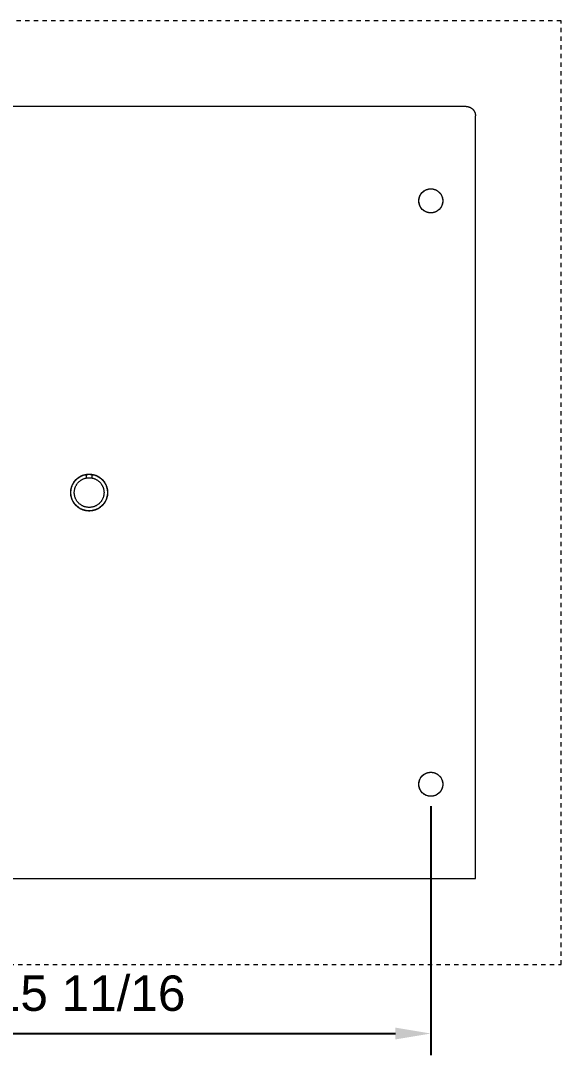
# Model space of a CAD drawing. Header units: inches. Extents: x 1.4 to 100.8, y 1 to 65.9.
# Drawn here: x 39.5 to 51.9, y 0.99 to 24.74 of the extents above; entities that cross this region are included whole.
import ezdxf

# ---------------------------------------------------------------- set-up
doc = ezdxf.new("R2010")
doc.units = ezdxf.units.IN
doc.linetypes.add('HIDDEN', pattern=[1.905, 1.27, -0.635])
for name, color, linetype, lineweight in [('ZANO_R', 7, 'Continuous', 0), ('ZANO_R_przerywana', 250, 'HIDDEN', 0), ('ZANO_W', 1, 'Continuous', 0)]:
    doc.layers.add(name, color=color, linetype=linetype, lineweight=lineweight)
doc.styles.get("Standard").update_dxf_attribs({"font": 'arial.ttf'})
doc.dimstyles.new('amerykanie', dxfattribs={"dimtxt": 50, "dimasz": 50, "dimexe": 0.5, "dimexo": 0.5, "dimgap": 1, "dimtad": 1, "dimdec": 0, "dimzin": 0, "dimlunit": 5, "dimtxsty": 'Standard', "dimcen": 0.09, "dimclrd": 1, "dimclre": 1, "dimclrt": 1, "dimazin": 0, "dimtfac": 1, "dimtdec": 0, "dimtmove": 0, "dimatfit": 3, "dimfxl": 1, "dimtzin": 0, "dimarcsym": 1})

# ---------------------------------------------------------------- blocks, each defined once
blk = doc.blocks.new('*D361')
at = {"layer": 'ZANO_W', "color": 1, "lineweight": -2}
for p, q in [((33.228, 6.711), (33.228, 0.991)), ((48.903, 6.711), (48.903, 0.991)), ((34.041, 1.491), (48.09, 1.491))]:
    blk.add_line(p, q, dxfattribs=at)
at = {"layer": 'ZANO_W', "color": 1}
for points in [[(34.041, 1.626), (34.041, 1.355), (33.228, 1.491)], [(48.09, 1.355), (48.09, 1.626), (48.903, 1.491)]]:
    blk.add_solid(points, dxfattribs=at)
at = {"layer": 'ZANO_W', "color": 1, "insert": (41.065, 2.411), "char_height": 0.8125, "attachment_point": 5}
blk.add_mtext('15 11/16', dxfattribs=at)

msp = doc.modelspace()

# ---------------------------------------------------------------- linework, layer by layer
at = {"layer": 'ZANO_R'}
for p, q in [((49.71392, 22.76762), (32.3232, 22.76762)), ((49.71398, 22.76762), (49.72124, 22.76749)), ((49.72124, 22.76749), (49.72849, 22.76712)), ((49.72849, 22.76712), (49.73573, 22.7665)), ((49.73573, 22.7665), (49.74294, 22.76564)), ((49.74294, 22.76564), (49.75011, 22.76452)), ((49.75011, 22.76452), (49.75725, 22.76317)), ((49.75725, 22.76317), (49.76433, 22.76157)), ((49.76433, 22.76157), (49.77136, 22.75973)), ((49.77136, 22.75973), (49.77832, 22.75765)), ((49.77832, 22.75765), (49.7852, 22.75534)), ((49.7852, 22.75534), (49.792, 22.75279)), ((49.792, 22.75279), (49.79871, 22.75001)), ((49.79871, 22.75001), (49.80532, 22.747)), ((49.80532, 22.747), (49.81182, 22.74377)), ((49.81182, 22.74377), (49.81821, 22.74032)), ((49.81821, 22.74032), (49.82448, 22.73666)), ((49.82448, 22.73666), (49.83062, 22.73278)), ((49.83062, 22.73278), (49.83662, 22.72869)), ((49.83662, 22.72869), (49.84248, 22.7244)), ((49.84248, 22.7244), (49.84819, 22.71992)), ((49.84819, 22.71992), (49.85375, 22.71524)), ((49.85375, 22.71524), (49.85914, 22.71037)), ((49.85914, 22.71037), (49.86436, 22.70533)), ((49.86436, 22.70533), (49.86941, 22.70011)), ((49.86941, 22.70011), (49.87427, 22.69471)), ((49.87427, 22.69471), (49.87895, 22.68916)), ((49.87895, 22.68916), (49.88344, 22.68345)), ((49.88344, 22.68345), (49.88772, 22.67759)), ((49.88772, 22.67759), (49.89181, 22.67159)), ((49.89181, 22.67159), (49.89569, 22.66545)), ((49.89569, 22.66545), (49.89935, 22.65918)), ((49.89935, 22.65918), (49.90281, 22.65279)), ((49.90281, 22.65279), (49.90604, 22.64629)), ((49.90604, 22.64629), (49.90904, 22.63968)), ((49.90904, 22.63968), (49.91182, 22.63297)), ((49.91182, 22.63297), (49.91437, 22.62617)), ((49.91437, 22.62617), (49.91668, 22.61928)), ((49.91668, 22.61928), (49.91876, 22.61233)), ((49.91876, 22.61233), (49.9206, 22.6053)), ((49.9206, 22.6053), (49.9222, 22.59822)), ((49.9222, 22.59822), (49.92356, 22.59108)), ((49.92356, 22.59108), (49.92467, 22.58391)), ((49.92467, 22.58391), (49.92553, 22.5767)), ((49.92553, 22.5767), (49.92615, 22.56946)), ((49.92615, 22.56946), (49.92652, 22.56221)), ((49.92652, 22.56221), (49.92665, 22.55495)), ((49.92665, 5.04696), (49.92665, 22.55488)), ((48.6329, 20.65825), (48.63502, 20.66753)), ((48.63502, 20.66753), (48.63746, 20.67673)), ((48.63746, 20.67673), (48.64021, 20.68584)), ((48.64021, 20.68584), (48.64328, 20.69485)), ((48.64328, 20.69485), (48.64665, 20.70375)), ((48.64665, 20.70375), (48.65033, 20.71252)), ((48.65033, 20.71252), (48.65431, 20.72117)), ((48.65431, 20.72117), (48.65859, 20.72967)), ((48.65859, 20.72967), (48.66316, 20.73802)), ((48.66316, 20.73802), (48.66801, 20.7462)), ((48.66801, 20.7462), (48.67314, 20.75422)), ((48.67314, 20.75422), (48.67855, 20.76205)), ((48.67855, 20.76205), (48.68422, 20.76969)), ((48.68422, 20.76969), (48.69015, 20.77713)), ((48.69015, 20.77713), (48.69634, 20.78436)), ((48.69634, 20.78436), (48.70277, 20.79138)), ((48.70277, 20.79138), (48.70945, 20.79816)), ((48.70945, 20.79816), (48.71635, 20.80472)), ((48.71635, 20.80472), (48.72347, 20.81103)), ((48.72347, 20.81103), (48.73081, 20.81709)), ((48.73081, 20.81709), (48.73835, 20.82289)), ((48.73835, 20.82289), (48.74609, 20.82843)), ((48.74609, 20.82843), (48.75401, 20.8337)), ((48.75401, 20.8337), (48.76211, 20.8387)), ((48.76211, 20.8387), (48.77038, 20.84341)), ((48.77038, 20.84341), (48.77881, 20.84783)), ((48.77881, 20.84783), (48.78738, 20.85196)), ((48.78738, 20.85196), (48.79609, 20.85579)), ((48.79609, 20.85579), (48.80493, 20.85932)), ((48.80493, 20.85932), (48.81389, 20.86254)), ((48.81389, 20.86254), (48.82295, 20.86545)), ((48.82295, 20.86545), (48.83211, 20.86804)), ((48.83211, 20.86804), (48.84135, 20.87032)), ((48.84135, 20.87032), (48.85066, 20.87228)), ((48.85066, 20.87228), (48.86004, 20.87391)), ((48.86004, 20.87391), (48.86946, 20.87522)), ((48.86946, 20.87522), (48.87893, 20.87621)), ((48.87893, 20.87621), (48.88842, 20.87686)), ((48.88842, 20.87686), (48.89793, 20.87719)), ((48.89793, 20.87719), (48.90745, 20.87719)), ((48.90745, 20.87719), (48.91696, 20.87686)), ((48.91696, 20.87686), (48.92646, 20.87621)), ((48.92646, 20.87621), (48.93592, 20.87522)), ((48.93592, 20.87522), (48.94535, 20.87391)), ((48.94535, 20.87391), (48.95472, 20.87228)), ((48.95472, 20.87228), (48.96404, 20.87032)), ((48.96404, 20.87032), (48.97328, 20.86804)), ((48.97328, 20.86804), (48.98243, 20.86545)), ((48.98243, 20.86545), (48.99149, 20.86254)), ((48.99149, 20.86254), (49.00045, 20.85932)), ((49.00045, 20.85932), (49.00929, 20.85579)), ((49.00929, 20.85579), (49.018, 20.85196)), ((49.018, 20.85196), (49.02657, 20.84783)), ((49.02657, 20.84783), (49.035, 20.84341)), ((49.035, 20.84341), (49.04327, 20.8387)), ((49.04327, 20.8387), (49.05137, 20.8337)), ((49.05137, 20.8337), (49.0593, 20.82843)), ((49.0593, 20.82843), (49.06703, 20.82289)), ((49.06703, 20.82289), (49.07458, 20.81709)), ((49.07458, 20.81709), (49.08191, 20.81103)), ((49.08191, 20.81103), (49.08904, 20.80472)), ((49.08904, 20.80472), (49.09594, 20.79816)), ((49.09594, 20.79816), (49.10261, 20.79138)), ((49.10261, 20.79138), (49.10904, 20.78436)), ((49.10904, 20.78436), (49.11523, 20.77713)), ((49.11523, 20.77713), (49.12116, 20.76969)), ((49.12116, 20.76969), (49.12684, 20.76205)), ((49.12684, 20.76205), (49.13224, 20.75422)), ((49.13224, 20.75422), (49.13737, 20.7462)), ((49.13737, 20.7462), (49.14223, 20.73802)), ((49.14223, 20.73802), (49.14679, 20.72967)), ((49.14679, 20.72967), (49.15107, 20.72117)), ((49.15107, 20.72117), (49.15505, 20.71252)), ((49.15505, 20.71252), (49.15873, 20.70375)), ((49.15873, 20.70375), (49.16211, 20.69485)), ((49.16211, 20.69485), (49.16517, 20.68584)), ((49.16517, 20.68584), (49.16792, 20.67673)), ((49.16792, 20.67673), (49.17036, 20.66753)), ((49.17036, 20.66753), (49.17248, 20.65825)), ((48.62701, 20.60155), (48.62717, 20.61107)), ((48.62717, 20.59204), (48.62701, 20.60155)), ((48.62717, 20.61107), (48.62767, 20.62057)), ((48.62767, 20.58253), (48.62717, 20.59204)), ((48.62767, 20.62057), (48.62849, 20.63005)), ((48.62849, 20.57305), (48.62767, 20.58253)), ((48.62849, 20.63005), (48.62963, 20.6395)), ((48.62963, 20.5636), (48.62849, 20.57305)), ((48.62963, 20.6395), (48.63111, 20.6489)), ((48.63111, 20.5542), (48.62963, 20.5636)), ((48.63111, 20.6489), (48.6329, 20.65825)), ((48.6329, 20.54486), (48.63111, 20.5542)), ((48.63502, 20.53558), (48.6329, 20.54486)), ((48.63746, 20.52638), (48.63502, 20.53558)), ((48.64021, 20.51727), (48.63746, 20.52638)), ((48.64328, 20.50826), (48.64021, 20.51727)), ((48.64665, 20.49936), (48.64328, 20.50826)), ((48.65033, 20.49058), (48.64665, 20.49936)), ((48.65431, 20.48194), (48.65033, 20.49058)), ((48.65859, 20.47344), (48.65431, 20.48194)), ((48.66316, 20.46509), (48.65859, 20.47344)), ((48.66801, 20.4569), (48.66316, 20.46509)), ((48.67314, 20.44889), (48.66801, 20.4569)), ((48.67855, 20.44106), (48.67314, 20.44889)), ((48.68422, 20.43342), (48.67855, 20.44106)), ((48.69015, 20.42597), (48.68422, 20.43342)), ((48.69634, 20.41874), (48.69015, 20.42597)), ((49.11523, 20.42597), (49.10904, 20.41874)), ((49.12116, 20.43342), (49.11523, 20.42597)), ((49.12684, 20.44106), (49.12116, 20.43342)), ((49.13224, 20.44889), (49.12684, 20.44106)), ((49.13737, 20.4569), (49.13224, 20.44889)), ((49.14223, 20.46509), (49.13737, 20.4569)), ((49.14679, 20.47344), (49.14223, 20.46509)), ((49.15107, 20.48194), (49.14679, 20.47344)), ((49.15505, 20.49058), (49.15107, 20.48194)), ((49.15873, 20.49936), (49.15505, 20.49058)), ((49.16211, 20.50826), (49.15873, 20.49936)), ((49.16517, 20.51727), (49.16211, 20.50826)), ((49.16792, 20.52638), (49.16517, 20.51727)), ((49.17036, 20.53558), (49.16792, 20.52638)), ((49.17248, 20.54486), (49.17036, 20.53558)), ((49.17248, 20.65825), (49.17428, 20.6489)), ((49.17428, 20.5542), (49.17248, 20.54486)), ((49.17428, 20.6489), (49.17575, 20.6395)), ((49.17575, 20.5636), (49.17428, 20.5542)), ((49.17575, 20.6395), (49.17689, 20.63005)), ((49.17689, 20.57305), (49.17575, 20.5636)), ((49.17689, 20.63005), (49.17772, 20.62057)), ((49.17772, 20.58253), (49.17689, 20.57305)), ((49.17772, 20.62057), (49.17821, 20.61107)), ((49.17821, 20.59204), (49.17772, 20.58253)), ((49.17821, 20.61107), (49.17837, 20.60155)), ((49.17837, 20.60155), (49.17821, 20.59204)), ((48.70277, 20.41173), (48.69634, 20.41874)), ((48.70945, 20.40494), (48.70277, 20.41173)), ((48.71635, 20.39839), (48.70945, 20.40494)), ((48.72347, 20.39208), (48.71635, 20.39839)), ((48.73081, 20.38602), (48.72347, 20.39208)), ((48.73835, 20.38021), (48.73081, 20.38602)), ((48.74609, 20.37467), (48.73835, 20.38021)), ((48.75401, 20.3694), (48.74609, 20.37467)), ((48.76211, 20.36441), (48.75401, 20.3694)), ((48.77038, 20.3597), (48.76211, 20.36441)), ((48.77881, 20.35528), (48.77038, 20.3597)), ((48.78738, 20.35115), (48.77881, 20.35528)), ((48.79609, 20.34732), (48.78738, 20.35115)), ((48.80493, 20.34379), (48.79609, 20.34732)), ((48.81389, 20.34057), (48.80493, 20.34379)), ((48.82295, 20.33766), (48.81389, 20.34057)), ((48.83211, 20.33506), (48.82295, 20.33766)), ((48.84135, 20.33278), (48.83211, 20.33506)), ((48.85066, 20.33083), (48.84135, 20.33278)), ((48.86004, 20.32919), (48.85066, 20.33083)), ((48.86946, 20.32788), (48.86004, 20.32919)), ((48.87893, 20.3269), (48.86946, 20.32788)), ((48.88842, 20.32624), (48.87893, 20.3269)), ((48.89793, 20.32591), (48.88842, 20.32624)), ((48.90745, 20.32591), (48.89793, 20.32591)), ((48.91696, 20.32624), (48.90745, 20.32591)), ((48.92646, 20.3269), (48.91696, 20.32624)), ((48.93592, 20.32788), (48.92646, 20.3269)), ((48.94535, 20.32919), (48.93592, 20.32788)), ((48.95472, 20.33083), (48.94535, 20.32919)), ((48.96404, 20.33278), (48.95472, 20.33083)), ((48.97328, 20.33506), (48.96404, 20.33278)), ((48.98243, 20.33766), (48.97328, 20.33506)), ((48.99149, 20.34057), (48.98243, 20.33766)), ((49.00045, 20.34379), (48.99149, 20.34057)), ((49.00929, 20.34732), (49.00045, 20.34379)), ((49.018, 20.35115), (49.00929, 20.34732)), ((49.02657, 20.35528), (49.018, 20.35115)), ((49.035, 20.3597), (49.02657, 20.35528)), ((49.04327, 20.36441), (49.035, 20.3597)), ((49.05137, 20.3694), (49.04327, 20.36441)), ((49.0593, 20.37467), (49.05137, 20.3694)), ((49.06703, 20.38021), (49.0593, 20.37467)), ((49.07458, 20.38602), (49.06703, 20.38021)), ((49.08191, 20.39208), (49.07458, 20.38602)), ((49.08904, 20.39839), (49.08191, 20.39208)), ((49.09594, 20.40494), (49.08904, 20.39839)), ((49.10261, 20.41173), (49.09594, 20.40494)), ((49.10904, 20.41874), (49.10261, 20.41173)), ((40.8131, 14.24637), (40.82498, 14.25487)), ((40.8213, 14.24747), (40.83321, 14.25569)), ((40.82498, 14.25487), (40.83715, 14.26297)), ((40.83321, 14.25569), (40.84541, 14.2635)), ((40.83715, 14.26297), (40.84959, 14.27064)), ((40.84541, 14.2635), (40.85786, 14.27089)), ((40.84959, 14.27064), (40.86229, 14.27787)), ((40.85786, 14.27089), (40.87056, 14.27784)), ((40.86229, 14.27787), (40.87523, 14.28466)), ((40.87056, 14.27784), (40.8835, 14.28434)), ((40.87523, 14.28466), (40.8884, 14.291)), ((40.8835, 14.28434), (40.89665, 14.2904)), ((40.8884, 14.291), (40.90178, 14.29689)), ((40.89665, 14.2904), (40.91, 14.296)), ((40.90178, 14.29689), (40.91535, 14.3023)), ((40.91, 14.296), (40.92354, 14.30113)), ((40.91535, 14.3023), (40.92911, 14.30725)), ((40.92354, 14.30113), (40.93725, 14.3058)), ((40.92911, 14.30725), (40.94302, 14.31172)), ((40.93725, 14.3058), (40.95111, 14.30998)), ((40.94302, 14.31172), (40.95708, 14.3157)), ((40.95111, 14.30998), (40.96511, 14.31369)), ((40.95708, 14.3157), (40.97127, 14.3192)), ((40.96511, 14.31369), (40.97922, 14.31691)), ((40.97127, 14.3192), (40.98558, 14.32221)), ((40.97922, 14.31691), (40.99344, 14.31965)), ((40.98558, 14.32221), (40.99997, 14.32472)), ((40.99344, 14.31965), (41.00775, 14.32189)), ((40.99997, 14.32472), (41.01445, 14.32673)), ((41.00641, 14.24195), (41.00641, 14.3217)), ((41.00775, 14.32189), (41.02212, 14.32363)), ((41.01445, 14.32673), (41.02899, 14.32824)), ((41.02212, 14.32363), (41.03654, 14.32488)), ((41.02899, 14.32824), (41.04357, 14.32925)), ((41.03654, 14.32488), (41.051, 14.32563)), ((41.04357, 14.32925), (41.05817, 14.32975)), ((41.051, 14.32563), (41.06548, 14.32588)), ((41.05817, 14.32975), (41.07279, 14.32975)), ((41.06548, 14.32588), (41.07996, 14.32563)), ((41.07279, 14.32975), (41.0874, 14.32925)), ((41.07996, 14.32563), (41.09442, 14.32488)), ((41.0874, 14.32925), (41.10198, 14.32824)), ((41.09442, 14.32488), (41.10884, 14.32363)), ((41.10198, 14.32824), (41.11651, 14.32673)), ((41.10884, 14.32363), (41.12322, 14.32189)), ((41.11651, 14.32673), (41.13099, 14.32472)), ((41.12322, 14.32189), (41.13752, 14.31965)), ((41.12456, 14.3217), (41.12456, 14.24195)), ((41.13099, 14.32472), (41.14539, 14.32221)), ((41.13752, 14.31965), (41.15174, 14.31691)), ((41.14539, 14.32221), (41.15969, 14.3192)), ((41.15174, 14.31691), (41.16586, 14.31369)), ((41.15969, 14.3192), (41.17388, 14.3157)), ((41.16586, 14.31369), (41.17985, 14.30998)), ((41.17388, 14.3157), (41.18794, 14.31172)), ((41.17985, 14.30998), (41.19371, 14.3058)), ((41.18794, 14.31172), (41.20186, 14.30725)), ((41.19371, 14.3058), (41.20742, 14.30113)), ((41.20186, 14.30725), (41.21561, 14.3023)), ((41.20742, 14.30113), (41.22096, 14.296)), ((41.21561, 14.3023), (41.22918, 14.29689)), ((41.22096, 14.296), (41.23431, 14.2904)), ((41.22918, 14.29689), (41.24256, 14.291)), ((41.23431, 14.2904), (41.24746, 14.28434)), ((41.24256, 14.291), (41.25573, 14.28466)), ((41.24746, 14.28434), (41.2604, 14.27784)), ((41.25573, 14.28466), (41.26867, 14.27787)), ((41.2604, 14.27784), (41.2731, 14.27089)), ((41.26867, 14.27787), (41.28137, 14.27064)), ((41.2731, 14.27089), (41.28556, 14.2635)), ((41.28137, 14.27064), (41.29381, 14.26297)), ((41.28556, 14.2635), (41.29775, 14.25569)), ((41.29381, 14.26297), (41.30598, 14.25487)), ((41.29775, 14.25569), (41.30967, 14.24747)), ((41.30598, 14.25487), (41.31786, 14.24637)), ((40.65442, 14.00777), (40.65816, 14.0219)), ((40.65657, 13.99978), (40.66003, 14.01384)), ((40.65816, 14.0219), (40.66239, 14.03589)), ((40.66003, 14.01384), (40.66398, 14.02777)), ((40.66239, 14.03589), (40.66709, 14.04972)), ((40.66398, 14.02777), (40.66841, 14.04156)), ((40.66709, 14.04972), (40.67228, 14.06339)), ((40.66841, 14.04156), (40.67331, 14.05518)), ((40.67228, 14.06339), (40.67793, 14.07687)), ((40.67331, 14.05518), (40.67868, 14.06863)), ((40.67793, 14.07687), (40.68404, 14.09014)), ((40.67868, 14.06863), (40.6845, 14.08188)), ((40.68404, 14.09014), (40.69061, 14.1032)), ((40.6845, 14.08188), (40.69079, 14.09493)), ((40.69061, 14.1032), (40.69762, 14.11602)), ((40.69079, 14.09493), (40.69752, 14.10775)), ((40.69752, 14.10775), (40.70468, 14.12033)), ((40.69762, 14.11602), (40.70508, 14.12859)), ((40.70468, 14.12033), (40.71228, 14.13266)), ((40.70508, 14.12859), (40.71296, 14.1409)), ((40.71228, 14.13266), (40.7203, 14.14471)), ((40.71296, 14.1409), (40.72126, 14.15293)), ((40.7203, 14.14471), (40.72873, 14.15648)), ((40.72126, 14.15293), (40.72997, 14.16466)), ((40.72873, 14.15648), (40.73756, 14.16796)), ((40.72997, 14.16466), (40.73909, 14.17609)), ((40.73756, 14.16796), (40.74678, 14.17912)), ((40.73909, 14.17609), (40.74859, 14.18719)), ((40.73938, 14.00499), (40.74298, 14.01618)), ((40.74298, 14.01618), (40.74696, 14.02725)), ((40.74678, 14.17912), (40.75638, 14.18996)), ((40.74696, 14.02725), (40.75132, 14.03817)), ((40.74859, 14.18719), (40.75847, 14.19796)), ((40.75132, 14.03817), (40.75605, 14.04894)), ((40.75605, 14.04894), (40.76115, 14.05953)), ((40.75638, 14.18996), (40.76635, 14.20046)), ((40.75847, 14.19796), (40.76871, 14.20839)), ((40.76115, 14.05953), (40.76662, 14.06995)), ((40.76635, 14.20046), (40.77668, 14.21061)), ((40.76662, 14.06995), (40.77244, 14.08016)), ((40.76871, 14.20839), (40.77931, 14.21845)), ((40.77244, 14.08016), (40.77861, 14.09018)), ((40.77668, 14.21061), (40.78735, 14.2204)), ((40.77861, 14.09018), (40.78512, 14.09997)), ((40.77931, 14.21845), (40.79025, 14.22814)), ((40.78512, 14.09997), (40.79197, 14.10953)), ((40.78735, 14.2204), (40.79835, 14.22981)), ((40.79025, 14.22814), (40.80152, 14.23745)), ((40.79197, 14.10953), (40.79914, 14.11885)), ((40.79835, 14.22981), (40.80967, 14.23884)), ((40.79914, 14.11885), (40.80663, 14.12792)), ((40.80152, 14.23745), (40.8131, 14.24637)), ((40.80663, 14.12792), (40.81443, 14.13672)), ((40.80967, 14.23884), (40.8213, 14.24747)), ((40.81443, 14.13672), (40.82253, 14.14525)), ((40.82253, 14.14525), (40.83091, 14.15349)), ((40.83091, 14.15349), (40.83958, 14.16144)), ((40.83958, 14.16144), (40.84852, 14.16908)), ((40.84852, 14.16908), (40.85771, 14.17642)), ((40.85771, 14.17642), (40.86715, 14.18343)), ((40.86715, 14.18343), (40.87683, 14.19011)), ((40.87683, 14.19011), (40.88673, 14.19645)), ((40.88673, 14.19645), (40.89685, 14.20245)), ((40.89685, 14.20245), (40.90717, 14.20809)), ((40.90717, 14.20809), (40.91767, 14.21338)), ((40.91767, 14.21338), (40.92836, 14.21829)), ((40.92836, 14.21829), (40.9392, 14.22284)), ((40.9392, 14.22284), (40.9502, 14.22701)), ((40.9502, 14.22701), (40.96133, 14.2308)), ((40.96133, 14.2308), (40.97259, 14.2342)), ((40.97259, 14.2342), (40.98396, 14.23721)), ((40.98396, 14.23721), (40.99542, 14.23983)), ((40.99542, 14.23983), (41.00697, 14.24205)), ((41.00697, 14.24205), (41.01859, 14.24387)), ((41.01859, 14.24387), (41.03026, 14.24529)), ((41.03026, 14.24529), (41.04198, 14.2463)), ((41.04198, 14.2463), (41.05372, 14.24691)), ((41.05372, 14.24691), (41.06548, 14.24711)), ((41.06548, 14.24711), (41.07724, 14.24691)), ((41.07724, 14.24691), (41.08898, 14.2463)), ((41.08898, 14.2463), (41.1007, 14.24529)), ((41.1007, 14.24529), (41.11238, 14.24387)), ((41.11238, 14.24387), (41.12399, 14.24205)), ((41.12399, 14.24205), (41.13554, 14.23983)), ((41.13554, 14.23983), (41.14701, 14.23721)), ((41.14701, 14.23721), (41.15838, 14.2342)), ((41.15838, 14.2342), (41.16963, 14.2308)), ((41.16963, 14.2308), (41.18077, 14.22701)), ((41.18077, 14.22701), (41.19176, 14.22284)), ((41.19176, 14.22284), (41.20261, 14.21829)), ((41.20261, 14.21829), (41.21329, 14.21338)), ((41.21329, 14.21338), (41.2238, 14.20809)), ((41.2238, 14.20809), (41.23411, 14.20245)), ((41.23411, 14.20245), (41.24423, 14.19645)), ((41.24423, 14.19645), (41.25413, 14.19011)), ((41.25413, 14.19011), (41.26381, 14.18343)), ((41.26381, 14.18343), (41.27325, 14.17642)), ((41.27325, 14.17642), (41.28245, 14.16908)), ((41.28245, 14.16908), (41.29138, 14.16144)), ((41.29138, 14.16144), (41.30005, 14.15349)), ((41.30005, 14.15349), (41.30844, 14.14525)), ((41.30844, 14.14525), (41.31653, 14.13672)), ((41.30967, 14.24747), (41.32129, 14.23884)), ((41.31653, 14.13672), (41.32433, 14.12792)), ((41.31786, 14.24637), (41.32945, 14.23745)), ((41.32129, 14.23884), (41.33261, 14.22981)), ((41.32433, 14.12792), (41.33182, 14.11885)), ((41.32945, 14.23745), (41.34071, 14.22814)), ((41.33182, 14.11885), (41.339, 14.10953)), ((41.33261, 14.22981), (41.34361, 14.2204)), ((41.339, 14.10953), (41.34584, 14.09997)), ((41.34071, 14.22814), (41.35165, 14.21845)), ((41.34361, 14.2204), (41.35428, 14.21061)), ((41.34584, 14.09997), (41.35235, 14.09018)), ((41.35165, 14.21845), (41.36225, 14.20839)), ((41.35235, 14.09018), (41.35852, 14.08016)), ((41.35428, 14.21061), (41.36461, 14.20046)), ((41.35852, 14.08016), (41.36435, 14.06995)), ((41.36225, 14.20839), (41.3725, 14.19796)), ((41.36435, 14.06995), (41.36981, 14.05953)), ((41.36461, 14.20046), (41.37458, 14.18996)), ((41.36981, 14.05953), (41.37491, 14.04894)), ((41.3725, 14.19796), (41.38238, 14.18719)), ((41.37458, 14.18996), (41.38418, 14.17912)), ((41.37491, 14.04894), (41.37965, 14.03817)), ((41.37965, 14.03817), (41.38401, 14.02725)), ((41.38238, 14.18719), (41.39188, 14.17609)), ((41.38401, 14.02725), (41.38799, 14.01618)), ((41.38418, 14.17912), (41.3934, 14.16796)), ((41.38799, 14.01618), (41.39158, 14.00499)), ((41.39188, 14.17609), (41.40099, 14.16466)), ((41.3934, 14.16796), (41.40224, 14.15648)), ((41.40099, 14.16466), (41.4097, 14.15293)), ((41.40224, 14.15648), (41.41066, 14.14471)), ((41.4097, 14.15293), (41.41801, 14.1409)), ((41.41066, 14.14471), (41.41868, 14.13266)), ((41.41801, 14.1409), (41.42589, 14.12859)), ((41.41868, 14.13266), (41.42628, 14.12033)), ((41.42589, 14.12859), (41.43334, 14.11602)), ((41.42628, 14.12033), (41.43345, 14.10775)), ((41.43334, 14.11602), (41.44035, 14.1032)), ((41.43345, 14.10775), (41.44018, 14.09493)), ((41.44018, 14.09493), (41.44646, 14.08188)), ((41.44035, 14.1032), (41.44692, 14.09014)), ((41.44646, 14.08188), (41.45229, 14.06863)), ((41.44692, 14.09014), (41.45304, 14.07687)), ((41.45229, 14.06863), (41.45765, 14.05518)), ((41.45304, 14.07687), (41.45869, 14.06339)), ((41.45765, 14.05518), (41.46255, 14.04156)), ((41.45869, 14.06339), (41.46387, 14.04972)), ((41.46255, 14.04156), (41.46698, 14.02777)), ((41.46387, 14.04972), (41.46858, 14.03589)), ((41.46698, 14.02777), (41.47093, 14.01384)), ((41.46858, 14.03589), (41.4728, 14.0219)), ((41.47093, 14.01384), (41.47439, 13.99978)), ((41.4728, 14.0219), (41.47655, 14.00777)), ((40.64211, 13.90645), (40.64237, 13.92106)), ((40.64237, 13.89184), (40.64211, 13.90645)), ((40.64237, 13.92106), (40.64312, 13.93566)), ((40.64312, 13.87724), (40.64237, 13.89184)), ((40.64312, 13.93566), (40.64438, 13.95022)), ((40.64438, 13.86268), (40.64312, 13.87724)), ((40.64438, 13.95022), (40.64615, 13.96473)), ((40.64615, 13.84817), (40.64438, 13.86268)), ((40.64612, 13.91369), (40.64662, 13.92816)), ((40.64612, 13.89921), (40.64612, 13.91369)), ((40.64662, 13.88474), (40.64612, 13.89921)), ((40.64615, 13.96473), (40.64841, 13.97917)), ((40.64841, 13.83373), (40.64615, 13.84817)), ((40.64662, 13.92816), (40.64761, 13.9426)), ((40.64761, 13.87029), (40.64662, 13.88474)), ((40.64761, 13.9426), (40.64911, 13.95701)), ((40.64911, 13.85589), (40.64761, 13.87029)), ((40.64841, 13.97917), (40.65117, 13.99352)), ((40.65117, 13.81938), (40.64841, 13.83373)), ((40.64911, 13.95701), (40.6511, 13.97135)), ((40.6511, 13.84155), (40.64911, 13.85589)), ((40.6511, 13.97135), (40.65359, 13.98561)), ((40.65359, 13.82729), (40.6511, 13.84155)), ((40.65117, 13.99352), (40.65442, 14.00777)), ((40.65442, 13.80513), (40.65117, 13.81938)), ((40.65359, 13.98561), (40.65657, 13.99978)), ((40.65657, 13.81312), (40.65359, 13.82729)), ((40.65816, 13.791), (40.65442, 13.80513)), ((40.66003, 13.79906), (40.65657, 13.81312)), ((40.66239, 13.77701), (40.65816, 13.791)), ((40.66398, 13.78513), (40.66003, 13.79906)), ((40.66709, 13.76318), (40.66239, 13.77701)), ((40.66841, 13.77134), (40.66398, 13.78513)), ((40.72487, 13.91233), (40.72528, 13.92408)), ((40.72487, 13.90057), (40.72487, 13.91233)), ((40.72528, 13.88882), (40.72487, 13.90057)), ((40.72528, 13.92408), (40.72609, 13.93581)), ((40.72609, 13.87708), (40.72528, 13.88882)), ((40.72609, 13.93581), (40.7273, 13.94751)), ((40.7273, 13.86539), (40.72609, 13.87708)), ((40.7273, 13.94751), (40.72892, 13.95916)), ((40.72892, 13.85374), (40.7273, 13.86539)), ((40.72892, 13.95916), (40.73094, 13.97075)), ((40.73094, 13.84215), (40.72892, 13.85374)), ((40.73094, 13.97075), (40.73336, 13.98225)), ((40.73336, 13.83065), (40.73094, 13.84215)), ((40.73336, 13.98225), (40.73617, 13.99367)), ((40.73617, 13.81923), (40.73336, 13.83065)), ((40.73617, 13.99367), (40.73938, 14.00499)), ((40.73938, 13.80791), (40.73617, 13.81923)), ((40.74298, 13.79672), (40.73938, 13.80791)), ((40.74696, 13.78565), (40.74298, 13.79672)), ((40.75132, 13.77473), (40.74696, 13.78565)), ((40.75605, 13.76396), (40.75132, 13.77473)), ((41.37965, 13.77473), (41.37491, 13.76396)), ((41.38401, 13.78565), (41.37965, 13.77473)), ((41.38799, 13.79672), (41.38401, 13.78565)), ((41.39158, 13.80791), (41.38799, 13.79672)), ((41.39158, 14.00499), (41.39479, 13.99367)), ((41.39479, 13.81923), (41.39158, 13.80791)), ((41.39479, 13.99367), (41.3976, 13.98225)), ((41.3976, 13.83065), (41.39479, 13.81923)), ((41.3976, 13.98225), (41.40002, 13.97075)), ((41.40002, 13.84215), (41.3976, 13.83065)), ((41.40002, 13.97075), (41.40204, 13.95916)), ((41.40204, 13.85374), (41.40002, 13.84215)), ((41.40204, 13.95916), (41.40366, 13.94751)), ((41.40366, 13.86539), (41.40204, 13.85374)), ((41.40366, 13.94751), (41.40488, 13.93581)), ((41.40488, 13.87708), (41.40366, 13.86539)), ((41.40488, 13.93581), (41.40569, 13.92408)), ((41.40569, 13.88882), (41.40488, 13.87708)), ((41.40569, 13.92408), (41.40609, 13.91233)), ((41.40609, 13.90057), (41.40569, 13.88882)), ((41.40609, 13.91233), (41.40609, 13.90057)), ((41.46698, 13.78513), (41.46255, 13.77134)), ((41.46858, 13.77701), (41.46387, 13.76318)), ((41.47093, 13.79906), (41.46698, 13.78513)), ((41.4728, 13.791), (41.46858, 13.77701)), ((41.47439, 13.81312), (41.47093, 13.79906)), ((41.47655, 13.80513), (41.4728, 13.791)), ((41.47439, 13.99978), (41.47737, 13.98561)), ((41.47737, 13.82729), (41.47439, 13.81312)), ((41.47655, 14.00777), (41.4798, 13.99352)), ((41.4798, 13.81938), (41.47655, 13.80513)), ((41.47737, 13.98561), (41.47986, 13.97135)), ((41.47986, 13.84155), (41.47737, 13.82729)), ((41.4798, 13.99352), (41.48256, 13.97917)), ((41.48256, 13.83373), (41.4798, 13.81938)), ((41.47986, 13.97135), (41.48185, 13.95701)), ((41.48185, 13.85589), (41.47986, 13.84155)), ((41.48185, 13.95701), (41.48335, 13.9426)), ((41.48335, 13.87029), (41.48185, 13.85589)), ((41.48256, 13.97917), (41.48482, 13.96473)), ((41.48482, 13.84817), (41.48256, 13.83373)), ((41.48335, 13.9426), (41.48435, 13.92816)), ((41.48435, 13.88474), (41.48335, 13.87029)), ((41.48435, 13.92816), (41.48485, 13.91369)), ((41.48485, 13.89921), (41.48435, 13.88474)), ((41.48482, 13.96473), (41.48658, 13.95022)), ((41.48658, 13.86268), (41.48482, 13.84817)), ((41.48485, 13.91369), (41.48485, 13.89921)), ((41.48658, 13.95022), (41.48784, 13.93566)), ((41.48784, 13.87724), (41.48658, 13.86268)), ((41.48784, 13.93566), (41.4886, 13.92106)), ((41.4886, 13.89184), (41.48784, 13.87724)), ((41.4886, 13.92106), (41.48885, 13.90645)), ((41.48885, 13.90645), (41.4886, 13.89184)), ((40.67228, 13.74951), (40.66709, 13.76318)), ((40.67331, 13.75772), (40.66841, 13.77134)), ((40.67793, 13.73603), (40.67228, 13.74951)), ((40.67868, 13.74427), (40.67331, 13.75772)), ((40.68404, 13.72276), (40.67793, 13.73603)), ((40.6845, 13.73102), (40.67868, 13.74427)), ((40.69061, 13.7097), (40.68404, 13.72276)), ((40.69079, 13.71797), (40.6845, 13.73102)), ((40.69762, 13.69688), (40.69061, 13.7097)), ((40.69752, 13.70515), (40.69079, 13.71797)), ((40.70468, 13.69257), (40.69752, 13.70515)), ((40.70508, 13.68431), (40.69762, 13.69688)), ((40.71228, 13.68024), (40.70468, 13.69257)), ((40.71296, 13.672), (40.70508, 13.68431)), ((40.7203, 13.66819), (40.71228, 13.68024)), ((40.72126, 13.65997), (40.71296, 13.672)), ((40.72873, 13.65641), (40.7203, 13.66819)), ((40.72997, 13.64824), (40.72126, 13.65997)), ((40.73756, 13.64494), (40.72873, 13.65641)), ((40.73909, 13.63681), (40.72997, 13.64824)), ((40.74678, 13.63378), (40.73756, 13.64494)), ((40.74859, 13.62571), (40.73909, 13.63681)), ((40.75638, 13.62294), (40.74678, 13.63378)), ((40.75847, 13.61493), (40.74859, 13.62571)), ((40.76115, 13.75337), (40.75605, 13.76396)), ((40.76635, 13.61244), (40.75638, 13.62294)), ((40.76871, 13.60451), (40.75847, 13.61493)), ((40.76662, 13.74295), (40.76115, 13.75337)), ((40.77668, 13.60229), (40.76635, 13.61244)), ((40.77244, 13.73273), (40.76662, 13.74295)), ((40.77931, 13.59445), (40.76871, 13.60451)), ((40.77861, 13.72272), (40.77244, 13.73273)), ((40.78735, 13.5925), (40.77668, 13.60229)), ((40.78512, 13.71293), (40.77861, 13.72272)), ((40.79025, 13.58476), (40.77931, 13.59445)), ((40.79197, 13.70337), (40.78512, 13.71293)), ((40.79835, 13.58309), (40.78735, 13.5925)), ((40.80152, 13.57545), (40.79025, 13.58476)), ((40.79914, 13.69405), (40.79197, 13.70337)), ((40.80967, 13.57406), (40.79835, 13.58309)), ((40.80663, 13.68498), (40.79914, 13.69405)), ((40.8131, 13.56653), (40.80152, 13.57545)), ((40.81443, 13.67618), (40.80663, 13.68498)), ((40.8213, 13.56543), (40.80967, 13.57406)), ((40.82498, 13.55803), (40.8131, 13.56653)), ((40.82253, 13.66765), (40.81443, 13.67618)), ((40.83321, 13.55721), (40.8213, 13.56543)), ((40.83091, 13.65941), (40.82253, 13.66765)), ((40.83715, 13.54993), (40.82498, 13.55803)), ((40.83958, 13.65146), (40.83091, 13.65941)), ((40.84541, 13.5494), (40.83321, 13.55721)), ((40.84959, 13.54226), (40.83715, 13.54993)), ((40.84852, 13.64381), (40.83958, 13.65146)), ((40.85786, 13.54201), (40.84541, 13.5494)), ((40.85771, 13.63648), (40.84852, 13.64381)), ((40.86229, 13.53503), (40.84959, 13.54226)), ((40.86715, 13.62947), (40.85771, 13.63648)), ((40.87056, 13.53506), (40.85786, 13.54201)), ((40.87683, 13.62279), (40.86715, 13.62947)), ((40.88673, 13.61645), (40.87683, 13.62279)), ((40.89685, 13.61045), (40.88673, 13.61645)), ((40.90717, 13.60481), (40.89685, 13.61045)), ((40.91767, 13.59952), (40.90717, 13.60481)), ((40.92836, 13.5946), (40.91767, 13.59952)), ((40.9392, 13.59006), (40.92836, 13.5946)), ((40.9502, 13.58589), (40.9392, 13.59006)), ((40.96133, 13.5821), (40.9502, 13.58589)), ((40.97259, 13.5787), (40.96133, 13.5821)), ((40.98396, 13.57569), (40.97259, 13.5787)), ((40.99542, 13.57307), (40.98396, 13.57569)), ((41.00697, 13.57085), (40.99542, 13.57307)), ((41.01859, 13.56903), (41.00697, 13.57085)), ((41.03026, 13.56761), (41.01859, 13.56903)), ((41.04198, 13.5666), (41.03026, 13.56761)), ((41.05372, 13.56599), (41.04198, 13.5666)), ((41.06548, 13.56579), (41.05372, 13.56599)), ((41.07724, 13.56599), (41.06548, 13.56579)), ((41.08898, 13.5666), (41.07724, 13.56599)), ((41.1007, 13.56761), (41.08898, 13.5666)), ((41.11238, 13.56903), (41.1007, 13.56761)), ((41.12399, 13.57085), (41.11238, 13.56903)), ((41.13554, 13.57307), (41.12399, 13.57085)), ((41.14701, 13.57569), (41.13554, 13.57307)), ((41.15838, 13.5787), (41.14701, 13.57569)), ((41.16963, 13.5821), (41.15838, 13.5787)), ((41.18077, 13.58589), (41.16963, 13.5821)), ((41.19176, 13.59006), (41.18077, 13.58589)), ((41.20261, 13.5946), (41.19176, 13.59006)), ((41.21329, 13.59952), (41.20261, 13.5946)), ((41.2238, 13.60481), (41.21329, 13.59952)), ((41.23411, 13.61045), (41.2238, 13.60481)), ((41.24423, 13.61645), (41.23411, 13.61045)), ((41.25413, 13.62279), (41.24423, 13.61645)), ((41.26381, 13.62947), (41.25413, 13.62279)), ((41.2731, 13.54201), (41.2604, 13.53506)), ((41.27325, 13.63648), (41.26381, 13.62947)), ((41.28137, 13.54226), (41.26867, 13.53503)), ((41.28556, 13.5494), (41.2731, 13.54201)), ((41.28245, 13.64381), (41.27325, 13.63648)), ((41.29381, 13.54993), (41.28137, 13.54226)), ((41.29138, 13.65146), (41.28245, 13.64381)), ((41.29775, 13.55721), (41.28556, 13.5494)), ((41.30005, 13.65941), (41.29138, 13.65146)), ((41.30598, 13.55803), (41.29381, 13.54993)), ((41.30967, 13.56543), (41.29775, 13.55721)), ((41.30844, 13.66765), (41.30005, 13.65941)), ((41.31786, 13.56653), (41.30598, 13.55803)), ((41.31653, 13.67618), (41.30844, 13.66765)), ((41.32129, 13.57406), (41.30967, 13.56543)), ((41.32433, 13.68498), (41.31653, 13.67618)), ((41.32945, 13.57545), (41.31786, 13.56653)), ((41.33261, 13.58309), (41.32129, 13.57406)), ((41.33182, 13.69405), (41.32433, 13.68498)), ((41.34071, 13.58476), (41.32945, 13.57545)), ((41.339, 13.70337), (41.33182, 13.69405)), ((41.34361, 13.5925), (41.33261, 13.58309)), ((41.34584, 13.71293), (41.339, 13.70337)), ((41.35165, 13.59445), (41.34071, 13.58476)), ((41.35428, 13.60229), (41.34361, 13.5925)), ((41.35235, 13.72272), (41.34584, 13.71293)), ((41.36225, 13.60451), (41.35165, 13.59445)), ((41.35852, 13.73273), (41.35235, 13.72272)), ((41.36461, 13.61244), (41.35428, 13.60229)), ((41.36435, 13.74295), (41.35852, 13.73273)), ((41.3725, 13.61493), (41.36225, 13.60451)), ((41.36981, 13.75337), (41.36435, 13.74295)), ((41.37458, 13.62294), (41.36461, 13.61244)), ((41.37491, 13.76396), (41.36981, 13.75337)), ((41.38238, 13.62571), (41.3725, 13.61493)), ((41.38418, 13.63378), (41.37458, 13.62294)), ((41.39188, 13.63681), (41.38238, 13.62571)), ((41.3934, 13.64494), (41.38418, 13.63378)), ((41.40099, 13.64824), (41.39188, 13.63681)), ((41.40224, 13.65641), (41.3934, 13.64494)), ((41.4097, 13.65997), (41.40099, 13.64824)), ((41.41066, 13.66819), (41.40224, 13.65641)), ((41.41801, 13.672), (41.4097, 13.65997)), ((41.41868, 13.68024), (41.41066, 13.66819)), ((41.42589, 13.68431), (41.41801, 13.672)), ((41.42628, 13.69257), (41.41868, 13.68024)), ((41.43334, 13.69688), (41.42589, 13.68431)), ((41.43345, 13.70515), (41.42628, 13.69257)), ((41.44035, 13.7097), (41.43334, 13.69688)), ((41.44018, 13.71797), (41.43345, 13.70515)), ((41.44646, 13.73102), (41.44018, 13.71797)), ((41.44692, 13.72276), (41.44035, 13.7097)), ((41.45229, 13.74427), (41.44646, 13.73102)), ((41.45304, 13.73603), (41.44692, 13.72276)), ((41.45765, 13.75772), (41.45229, 13.74427)), ((41.45869, 13.74951), (41.45304, 13.73603)), ((41.46255, 13.77134), (41.45765, 13.75772)), ((41.46387, 13.76318), (41.45869, 13.74951)), ((40.87523, 13.52824), (40.86229, 13.53503)), ((40.8835, 13.52856), (40.87056, 13.53506)), ((40.8884, 13.5219), (40.87523, 13.52824)), ((40.89665, 13.5225), (40.8835, 13.52856)), ((40.90178, 13.51601), (40.8884, 13.5219)), ((40.91, 13.5169), (40.89665, 13.5225)), ((40.91535, 13.51059), (40.90178, 13.51601)), ((40.92354, 13.51177), (40.91, 13.5169)), ((40.92911, 13.50565), (40.91535, 13.51059)), ((40.93725, 13.5071), (40.92354, 13.51177)), ((40.94302, 13.50118), (40.92911, 13.50565)), ((40.95111, 13.50292), (40.93725, 13.5071)), ((40.95708, 13.4972), (40.94302, 13.50118)), ((40.96511, 13.49921), (40.95111, 13.50292)), ((40.97127, 13.4937), (40.95708, 13.4972)), ((40.97922, 13.49599), (40.96511, 13.49921)), ((40.98558, 13.49069), (40.97127, 13.4937)), ((40.99344, 13.49325), (40.97922, 13.49599)), ((40.99997, 13.48818), (40.98558, 13.49069)), ((41.00775, 13.49101), (40.99344, 13.49325)), ((41.01445, 13.48617), (40.99997, 13.48818)), ((41.02212, 13.48927), (41.00775, 13.49101)), ((41.02899, 13.48466), (41.01445, 13.48617)), ((41.03654, 13.48802), (41.02212, 13.48927)), ((41.04357, 13.48365), (41.02899, 13.48466)), ((41.051, 13.48727), (41.03654, 13.48802)), ((41.05817, 13.48315), (41.04357, 13.48365)), ((41.06548, 13.48702), (41.051, 13.48727)), ((41.07279, 13.48315), (41.05817, 13.48315)), ((41.07996, 13.48727), (41.06548, 13.48702)), ((41.0874, 13.48365), (41.07279, 13.48315)), ((41.09442, 13.48802), (41.07996, 13.48727)), ((41.10198, 13.48466), (41.0874, 13.48365)), ((41.10884, 13.48927), (41.09442, 13.48802)), ((41.11651, 13.48617), (41.10198, 13.48466)), ((41.12322, 13.49101), (41.10884, 13.48927)), ((41.13099, 13.48818), (41.11651, 13.48617)), ((41.13752, 13.49325), (41.12322, 13.49101)), ((41.14539, 13.49069), (41.13099, 13.48818)), ((41.15174, 13.49599), (41.13752, 13.49325)), ((41.15969, 13.4937), (41.14539, 13.49069)), ((41.16586, 13.49921), (41.15174, 13.49599)), ((41.17388, 13.4972), (41.15969, 13.4937)), ((41.17985, 13.50292), (41.16586, 13.49921)), ((41.18794, 13.50118), (41.17388, 13.4972)), ((41.19371, 13.5071), (41.17985, 13.50292)), ((41.20186, 13.50565), (41.18794, 13.50118)), ((41.20742, 13.51177), (41.19371, 13.5071)), ((41.21561, 13.51059), (41.20186, 13.50565)), ((41.22096, 13.5169), (41.20742, 13.51177)), ((41.22918, 13.51601), (41.21561, 13.51059)), ((41.23431, 13.5225), (41.22096, 13.5169)), ((41.24256, 13.5219), (41.22918, 13.51601)), ((41.24746, 13.52856), (41.23431, 13.5225)), ((41.25573, 13.52824), (41.24256, 13.5219)), ((41.2604, 13.53506), (41.24746, 13.52856)), ((41.26867, 13.53503), (41.25573, 13.52824)), ((48.66801, 7.356), (48.67314, 7.36401)), ((48.67314, 7.36401), (48.67855, 7.37184)), ((48.67855, 7.37184), (48.68422, 7.37948)), ((48.68422, 7.37948), (48.69015, 7.38692)), ((48.69015, 7.38692), (48.69634, 7.39416)), ((48.69634, 7.39416), (48.70277, 7.40117)), ((48.70277, 7.40117), (48.70945, 7.40796)), ((48.70945, 7.40796), (48.71635, 7.41451)), ((48.71635, 7.41451), (48.72347, 7.42082)), ((48.72347, 7.42082), (48.73081, 7.42688)), ((48.73081, 7.42688), (48.73835, 7.43269)), ((48.73835, 7.43269), (48.74609, 7.43823)), ((48.74609, 7.43823), (48.75401, 7.4435)), ((48.75401, 7.4435), (48.76211, 7.44849)), ((48.76211, 7.44849), (48.77038, 7.4532)), ((48.77038, 7.4532), (48.77881, 7.45762)), ((48.77881, 7.45762), (48.78738, 7.46175)), ((48.78738, 7.46175), (48.79609, 7.46558)), ((48.79609, 7.46558), (48.80493, 7.46911)), ((48.80493, 7.46911), (48.81389, 7.47233)), ((48.81389, 7.47233), (48.82295, 7.47524)), ((48.82295, 7.47524), (48.83211, 7.47784)), ((48.83211, 7.47784), (48.84135, 7.48011)), ((48.84135, 7.48011), (48.85066, 7.48207)), ((48.85066, 7.48207), (48.86004, 7.48371)), ((48.86004, 7.48371), (48.86946, 7.48502)), ((48.86946, 7.48502), (48.87893, 7.486)), ((48.87893, 7.486), (48.88842, 7.48666)), ((48.88842, 7.48666), (48.89793, 7.48699)), ((48.89793, 7.48699), (48.90745, 7.48699)), ((48.90745, 7.48699), (48.91696, 7.48666)), ((48.91696, 7.48666), (48.92646, 7.486)), ((48.92646, 7.486), (48.93592, 7.48502)), ((48.93592, 7.48502), (48.94535, 7.48371)), ((48.94535, 7.48371), (48.95472, 7.48207)), ((48.95472, 7.48207), (48.96404, 7.48011)), ((48.96404, 7.48011), (48.97328, 7.47784)), ((48.97328, 7.47784), (48.98243, 7.47524)), ((48.98243, 7.47524), (48.99149, 7.47233)), ((48.99149, 7.47233), (49.00045, 7.46911)), ((49.00045, 7.46911), (49.00929, 7.46558)), ((49.00929, 7.46558), (49.018, 7.46175)), ((49.018, 7.46175), (49.02657, 7.45762)), ((49.02657, 7.45762), (49.035, 7.4532)), ((49.035, 7.4532), (49.04327, 7.44849)), ((49.04327, 7.44849), (49.05137, 7.4435)), ((49.05137, 7.4435), (49.0593, 7.43823)), ((49.0593, 7.43823), (49.06703, 7.43269)), ((49.06703, 7.43269), (49.07458, 7.42688)), ((49.07458, 7.42688), (49.08191, 7.42082)), ((49.08191, 7.42082), (49.08904, 7.41451)), ((49.08904, 7.41451), (49.09594, 7.40796)), ((49.09594, 7.40796), (49.10261, 7.40117)), ((49.10261, 7.40117), (49.10904, 7.39416)), ((49.10904, 7.39416), (49.11523, 7.38692)), ((49.11523, 7.38692), (49.12116, 7.37948)), ((49.12116, 7.37948), (49.12684, 7.37184)), ((49.12684, 7.37184), (49.13224, 7.36401)), ((49.13224, 7.36401), (49.13737, 7.356)), ((48.62701, 7.21135), (48.62717, 7.22086)), ((48.62717, 7.20183), (48.62701, 7.21135)), ((48.62717, 7.22086), (48.62767, 7.23037)), ((48.62767, 7.19233), (48.62717, 7.20183)), ((48.62767, 7.23037), (48.62849, 7.23985)), ((48.62849, 7.18285), (48.62767, 7.19233)), ((48.62849, 7.23985), (48.62963, 7.24929)), ((48.62963, 7.1734), (48.62849, 7.18285)), ((48.62963, 7.24929), (48.63111, 7.2587)), ((48.63111, 7.164), (48.62963, 7.1734)), ((48.63111, 7.2587), (48.6329, 7.26804)), ((48.6329, 7.15465), (48.63111, 7.164)), ((48.6329, 7.26804), (48.63502, 7.27732)), ((48.63502, 7.14537), (48.6329, 7.15465)), ((48.63502, 7.27732), (48.63746, 7.28652)), ((48.63746, 7.13617), (48.63502, 7.14537)), ((48.63746, 7.28652), (48.64021, 7.29563)), ((48.64021, 7.12706), (48.63746, 7.13617)), ((48.64021, 7.29563), (48.64328, 7.30464)), ((48.64328, 7.11805), (48.64021, 7.12706)), ((48.64328, 7.30464), (48.64665, 7.31354)), ((48.64665, 7.31354), (48.65033, 7.32232)), ((48.65033, 7.32232), (48.65431, 7.33096)), ((48.65431, 7.33096), (48.65859, 7.33946)), ((48.65859, 7.33946), (48.66316, 7.34781)), ((48.66316, 7.34781), (48.66801, 7.356)), ((49.13737, 7.356), (49.14223, 7.34781)), ((49.14223, 7.34781), (49.14679, 7.33946)), ((49.14679, 7.33946), (49.15107, 7.33096)), ((49.15107, 7.33096), (49.15505, 7.32232)), ((49.15505, 7.32232), (49.15873, 7.31354)), ((49.15873, 7.31354), (49.16211, 7.30464)), ((49.16211, 7.30464), (49.16517, 7.29563)), ((49.16517, 7.12706), (49.16211, 7.11805)), ((49.16517, 7.29563), (49.16792, 7.28652)), ((49.16792, 7.13617), (49.16517, 7.12706)), ((49.16792, 7.28652), (49.17036, 7.27732)), ((49.17036, 7.14537), (49.16792, 7.13617)), ((49.17036, 7.27732), (49.17248, 7.26804)), ((49.17248, 7.15465), (49.17036, 7.14537)), ((49.17248, 7.26804), (49.17428, 7.2587)), ((49.17428, 7.164), (49.17248, 7.15465)), ((49.17428, 7.2587), (49.17575, 7.24929)), ((49.17575, 7.1734), (49.17428, 7.164)), ((49.17575, 7.24929), (49.17689, 7.23985)), ((49.17689, 7.18285), (49.17575, 7.1734)), ((49.17689, 7.23985), (49.17772, 7.23037)), ((49.17772, 7.19233), (49.17689, 7.18285)), ((49.17772, 7.23037), (49.17821, 7.22086)), ((49.17821, 7.20183), (49.17772, 7.19233)), ((49.17821, 7.22086), (49.17837, 7.21135)), ((49.17837, 7.21135), (49.17821, 7.20183)), ((48.64665, 7.10915), (48.64328, 7.11805)), ((48.65033, 7.10038), (48.64665, 7.10915)), ((48.65431, 7.09173), (48.65033, 7.10038)), ((48.65859, 7.08323), (48.65431, 7.09173)), ((48.66316, 7.07488), (48.65859, 7.08323)), ((48.66801, 7.0667), (48.66316, 7.07488)), ((48.67314, 7.05868), (48.66801, 7.0667)), ((48.67855, 7.05085), (48.67314, 7.05868)), ((48.68422, 7.04321), (48.67855, 7.05085)), ((48.69015, 7.03577), (48.68422, 7.04321)), ((48.69634, 7.02854), (48.69015, 7.03577)), ((48.70277, 7.02152), (48.69634, 7.02854)), ((48.70945, 7.01474), (48.70277, 7.02152)), ((48.71635, 7.00818), (48.70945, 7.01474)), ((48.72347, 7.00187), (48.71635, 7.00818)), ((48.73081, 6.99581), (48.72347, 7.00187)), ((48.73835, 6.99001), (48.73081, 6.99581)), ((48.74609, 6.98447), (48.73835, 6.99001)), ((48.75401, 6.9792), (48.74609, 6.98447)), ((48.76211, 6.9742), (48.75401, 6.9792)), ((48.77038, 6.96949), (48.76211, 6.9742)), ((48.77881, 6.96507), (48.77038, 6.96949)), ((48.78738, 6.96094), (48.77881, 6.96507)), ((48.79609, 6.95711), (48.78738, 6.96094)), ((48.80493, 6.95358), (48.79609, 6.95711)), ((48.81389, 6.95036), (48.80493, 6.95358)), ((48.82295, 6.94745), (48.81389, 6.95036)), ((48.83211, 6.94485), (48.82295, 6.94745)), ((48.84135, 6.94258), (48.83211, 6.94485)), ((48.85066, 6.94062), (48.84135, 6.94258)), ((48.86004, 6.93899), (48.85066, 6.94062)), ((48.86946, 6.93768), (48.86004, 6.93899)), ((48.87893, 6.93669), (48.86946, 6.93768)), ((48.88842, 6.93603), (48.87893, 6.93669)), ((48.89793, 6.93571), (48.88842, 6.93603)), ((48.90745, 6.93571), (48.89793, 6.93571)), ((48.91696, 6.93603), (48.90745, 6.93571)), ((48.92646, 6.93669), (48.91696, 6.93603)), ((48.93592, 6.93768), (48.92646, 6.93669)), ((48.94535, 6.93899), (48.93592, 6.93768)), ((48.95472, 6.94062), (48.94535, 6.93899)), ((48.96404, 6.94258), (48.95472, 6.94062)), ((48.97328, 6.94485), (48.96404, 6.94258)), ((48.98243, 6.94745), (48.97328, 6.94485)), ((48.99149, 6.95036), (48.98243, 6.94745)), ((49.00045, 6.95358), (48.99149, 6.95036)), ((49.00929, 6.95711), (49.00045, 6.95358)), ((49.018, 6.96094), (49.00929, 6.95711)), ((49.02657, 6.96507), (49.018, 6.96094)), ((49.035, 6.96949), (49.02657, 6.96507)), ((49.04327, 6.9742), (49.035, 6.96949)), ((49.05137, 6.9792), (49.04327, 6.9742)), ((49.0593, 6.98447), (49.05137, 6.9792)), ((49.06703, 6.99001), (49.0593, 6.98447)), ((49.07458, 6.99581), (49.06703, 6.99001)), ((49.08191, 7.00187), (49.07458, 6.99581)), ((49.08904, 7.00818), (49.08191, 7.00187)), ((49.09594, 7.01474), (49.08904, 7.00818)), ((49.10261, 7.02152), (49.09594, 7.01474)), ((49.10904, 7.02854), (49.10261, 7.02152)), ((49.11523, 7.03577), (49.10904, 7.02854)), ((49.12116, 7.04321), (49.11523, 7.03577)), ((49.12684, 7.05085), (49.12116, 7.04321)), ((49.13224, 7.05868), (49.12684, 7.05085)), ((49.13737, 7.0667), (49.13224, 7.05868)), ((49.14223, 7.07488), (49.13737, 7.0667)), ((49.14679, 7.08323), (49.14223, 7.07488)), ((49.15107, 7.09173), (49.14679, 7.08323)), ((49.15505, 7.10038), (49.15107, 7.09173)), ((49.15873, 7.10915), (49.15505, 7.10038)), ((49.16211, 7.11805), (49.15873, 7.10915)), ((32.41705, 5.04528), (49.80776, 5.04528)), ((49.8085, 5.04528), (49.92665, 5.04528))]:
    msp.add_line(p, q, dxfattribs=at)
for centre, radius in [((48.90267, 20.60154), 0.27566), ((41.06548, 13.90645), 0.4233), ((48.90269, 7.21135), 0.27568)]:
    msp.add_circle(centre, radius, dxfattribs=at)
at = {"layer": 'ZANO_R_przerywana', "ltscale": 0.05}
for p, q in [((51.8958, 24.73676), (30.23517, 24.73676)), ((51.8958, 3.07614), (51.8958, 24.73676)), ((30.23517, 3.07614), (51.8958, 3.07614))]:
    msp.add_line(p, q, dxfattribs=at)

# ---------------------------------------------------------------- dimensions: what is measured, and where the dimension line sits
at = {"layer": 'ZANO_W'}
dim = msp.add_linear_dim(base=(48.90269, 1.49069), p1=(33.22828, 7.21132), p2=(48.90269, 7.21135), dimstyle='amerykanie', override={"dimtxt": 0.8125, "dimasz": 0.8125, "dimgap": 0.5, "dimdec": 4, "dimaunit": 1, "dimadec": 1, "dimtdec": 4, "dimtmove": 1, "dimfrac": 2}, dxfattribs=at)
dim.commit()
dim.dimension.update_dxf_attribs({"geometry": '*D361', "text_midpoint": (41.06549, 2.41079)})

doc.saveas('drawing.dxf')
